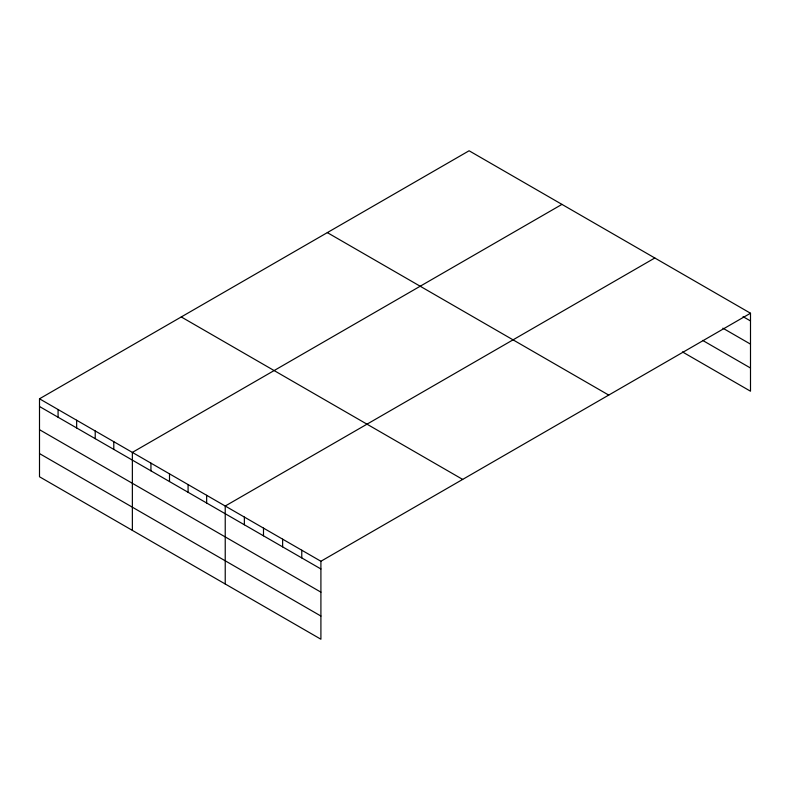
<?xml version="1.0" encoding="UTF-8"?>
<svg xmlns="http://www.w3.org/2000/svg" width="790" height="790" viewBox="0 0 790 790"><rect width="100%" height="100%" fill="white"/><g stroke="black" fill="none" stroke-linecap="round" stroke-linejoin="round"><path stroke-width="1.19" d="M750.5 313.235L469.092 150.772L39.5 398.792L39.5 476.765L320.908 639.229L320.908 561.265L750.5 313.235L750.5 391.208L682.461 351.925M561.957 204.383L132.364 452.403L132.364 530.376M654.821 257.994L225.229 506.025L225.229 583.988M743.054 316.652L750.5 320.947M722.86 328.176L750.5 344.134M702.665 340.401L750.5 368.022M327.327 232.616L608.735 395.089M181.266 316.948L462.673 479.412M39.5 398.792L320.908 561.265M39.5 406.504L320.908 568.968M39.5 429.691L320.908 592.154M39.5 453.579L320.908 616.042M301.77 550.215L301.77 557.918M282.632 539.165L282.632 546.877M263.495 528.115L263.495 535.827M244.367 517.065L244.367 524.777M206.654 495.3L206.654 503.003M188.079 484.576L188.079 492.288M169.504 473.852L169.504 481.564M150.939 463.128L150.939 470.84M113.79 441.689L113.79 449.392M95.215 430.965L95.215 438.667M76.65 420.24L76.65 427.943M58.075 409.516L58.075 417.229"/></g></svg>
